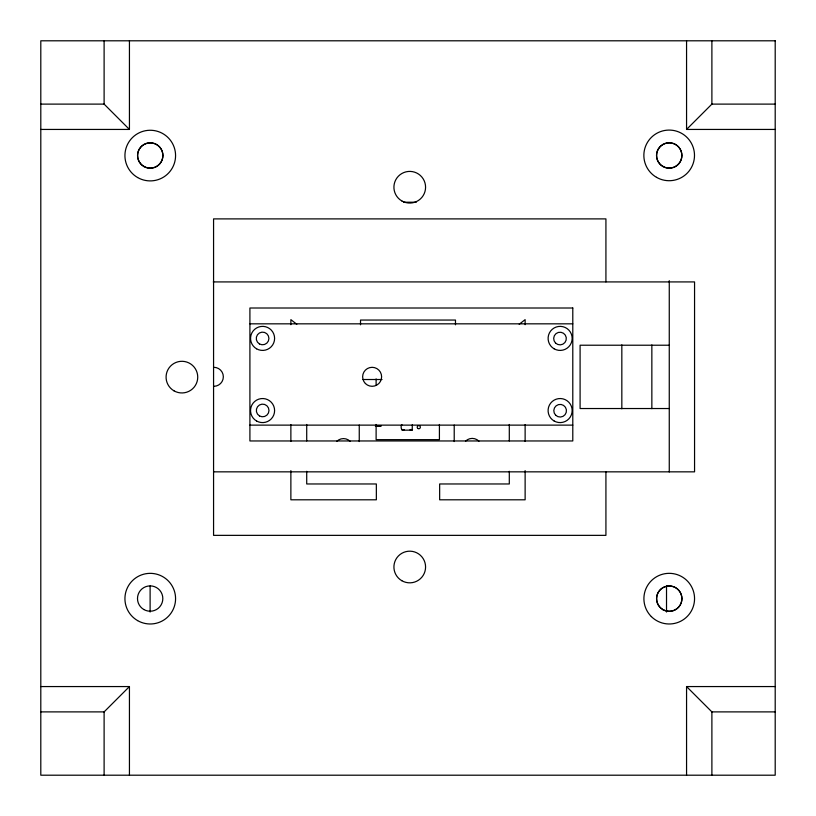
<?xml version="1.0" encoding="UTF-8"?>
<svg xmlns="http://www.w3.org/2000/svg" width="816" height="816" viewBox="0 0 816 816"><rect width="100%" height="100%" fill="white"/><g stroke="black" fill="none" stroke-linecap="round" stroke-linejoin="round"><path stroke-width="1.22" d="M403.981 429.573C402.084 432.541 399.799 426.38 401.941 424.687M412.325 424.687L412.202 430.124L402.38 430.205L401.747 429.573M410.305 430.185L410.285 429.573L412.519 429.573M375.391 426.217L381.011 426.023M40.8 711.889L104.111 711.889L129.438 686.562L129.438 775.2M775.2 129.438L686.562 129.438L711.889 104.111L711.889 40.8M519.19 324.278L525.127 319.627L525.127 324.697M410.305 429.736L411.886 429.573L411.886 430.205M40.8 104.111L104.111 104.111L129.438 129.438L40.8 129.438M711.889 104.111L775.2 104.111M403.573 202.225L416.231 202.225M213.282 281.918L694.559 281.918L694.559 471.842L213.792 471.842M249.91 323.83L572.791 323.83M669.263 345.219L580.094 345.219L580.094 408.53L669.263 408.53M363.049 379.511L382.041 379.511M249.91 425.126L572.791 425.126M40.8 686.562L129.438 686.562M686.562 775.2L686.562 686.562L775.2 686.562M686.562 686.562L711.889 711.889L775.2 711.889M375.901 426.207L380.817 426.217M402.38 429.573L403.961 429.736M296.81 324.278L290.873 319.627L290.873 324.697M711.889 711.889L711.889 775.2M686.562 40.8L686.562 129.438M669.263 280.673L669.263 471.954M666.519 585.98L666.519 612.051M651.851 344.954L651.851 408.663M621.833 344.882L621.833 408.796M605.921 281.918L605.921 218.892L213.568 218.892L213.568 535.357L605.921 535.357L605.921 471.842M525.127 424.565L525.127 441.436M525.127 470.618L525.127 499.8L439.651 499.8L439.651 483.97L509.296 483.97L509.296 471.311M509.296 424.463L509.296 440.936M455.481 324.809L455.481 320.056L360.519 320.056L360.519 324.809M454.216 425.095L454.216 441.558M439.416 424.463L439.416 439.651L376.115 439.651L376.115 424.463M376.115 378.879L376.115 385.213M359.254 425.095L359.254 441.558M306.714 424.463L306.714 440.926M306.714 471.311L306.714 483.97L376.349 483.97L376.349 499.8L290.873 499.8L290.873 470.618M290.873 424.565L290.873 441.436M150.113 586L150.113 612.051M129.438 40.8L129.438 129.438M104.111 40.8L104.111 104.111M104.111 711.889L104.111 775.2M465.508 441.181A9.496 9.496 0 0 1 478.941 441.181M336.773 441.374A9.496 9.496 0 0 1 350.207 441.374M213.843 367.312A9.496 9.496 0 0 1 223.339 376.808A9.496 9.496 0 0 1 213.843 386.305M775.2 40.8L40.8 40.8L40.8 775.2L775.2 775.2L775.2 40.8M572.791 308.009L249.91 308.009L249.91 440.956L572.791 440.956L572.791 308.009M662.929 166.515A12.658 12.658 0 0 0 681.921 155.55A12.658 12.658 0 0 0 662.929 144.585A12.658 12.658 0 0 0 662.929 166.515M662.939 609.572A12.658 12.658 0 0 0 681.931 598.607A12.658 12.658 0 0 0 662.939 587.642A12.658 12.658 0 0 0 662.939 609.572M143.83 609.521A12.658 12.658 0 0 0 162.823 598.556A12.658 12.658 0 0 0 143.83 587.591A12.658 12.658 0 0 0 143.83 609.521M143.891 166.393A12.658 12.658 0 0 0 162.884 155.428A12.658 12.658 0 0 0 143.891 144.463A12.658 12.658 0 0 0 143.891 166.393M651.321 616.57A25.327 25.327 0 0 0 693.692 605.217A25.327 25.327 0 0 0 662.674 574.199A25.327 25.327 0 0 0 651.321 616.57M137.588 620.599A25.327 25.327 0 0 0 175.573 598.669A25.327 25.327 0 0 0 137.588 576.739A25.327 25.327 0 0 0 137.588 620.599M656.513 177.327A25.327 25.327 0 0 0 694.498 155.397A25.327 25.327 0 0 0 656.513 133.467A25.327 25.327 0 0 0 656.513 177.327M137.588 177.511A25.327 25.327 0 0 0 175.573 155.581A25.327 25.327 0 0 0 137.588 133.651A25.327 25.327 0 0 0 137.588 177.511M173.992 390.833A15.83 15.83 0 0 0 197.737 377.125A15.83 15.83 0 0 0 173.992 363.416A15.83 15.83 0 0 0 173.992 390.833M401.829 200.94A15.83 15.83 0 0 0 425.575 187.231A15.83 15.83 0 0 0 401.829 173.522A15.83 15.83 0 0 0 401.829 200.94M401.829 580.717A15.83 15.83 0 0 0 425.575 567.008A15.83 15.83 0 0 0 401.829 553.299A15.83 15.83 0 0 0 401.829 580.717M143.922 166.546A12.658 12.658 0 0 0 162.914 155.581A12.658 12.658 0 0 0 143.922 144.616A12.658 12.658 0 0 0 143.922 166.546M662.898 609.634A12.658 12.658 0 0 0 681.89 598.669A12.658 12.658 0 0 0 662.898 587.704A12.658 12.658 0 0 0 662.898 609.634M662.847 166.362A12.658 12.658 0 0 0 681.839 155.397A12.658 12.658 0 0 0 662.847 144.432A12.658 12.658 0 0 0 662.847 166.362M555.523 343.016A6.334 6.334 0 0 0 566.11 340.18A6.334 6.334 0 0 0 558.358 332.428A6.334 6.334 0 0 0 555.523 343.016M555.655 415.201A6.334 6.334 0 0 0 566.243 412.355A6.334 6.334 0 0 0 558.491 404.603A6.334 6.334 0 0 0 555.655 415.201M365.405 383.52A9.496 9.496 0 0 0 381.296 379.267A9.496 9.496 0 0 0 369.668 367.639A9.496 9.496 0 0 0 365.405 383.52M259.427 343.934A6.334 6.334 0 0 0 268.923 338.446A6.334 6.334 0 0 0 259.427 332.969A6.334 6.334 0 0 0 259.427 343.934M259.488 415.936A6.334 6.334 0 0 0 268.984 410.458A6.334 6.334 0 0 0 259.488 404.971A6.334 6.334 0 0 0 259.488 415.936M256.561 348.809A12.026 12.026 0 0 0 274.604 338.395A12.026 12.026 0 0 0 256.561 327.981A12.026 12.026 0 0 0 256.561 348.809M554.115 420.985A12.026 12.026 0 0 0 572.159 410.57A12.026 12.026 0 0 0 554.115 400.146A12.026 12.026 0 0 0 554.115 420.985M256.561 420.985A12.026 12.026 0 0 0 274.604 410.57A12.026 12.026 0 0 0 256.561 400.146A12.026 12.026 0 0 0 256.561 420.985M554.115 348.809A12.026 12.026 0 0 0 572.159 338.395A12.026 12.026 0 0 0 554.115 327.981A12.026 12.026 0 0 0 554.115 348.809M417.986 428.533A1.581 1.581 0 0 0 420.362 427.166A1.581 1.581 0 0 0 417.986 425.799A1.581 1.581 0 0 0 417.986 428.533"/></g></svg>
